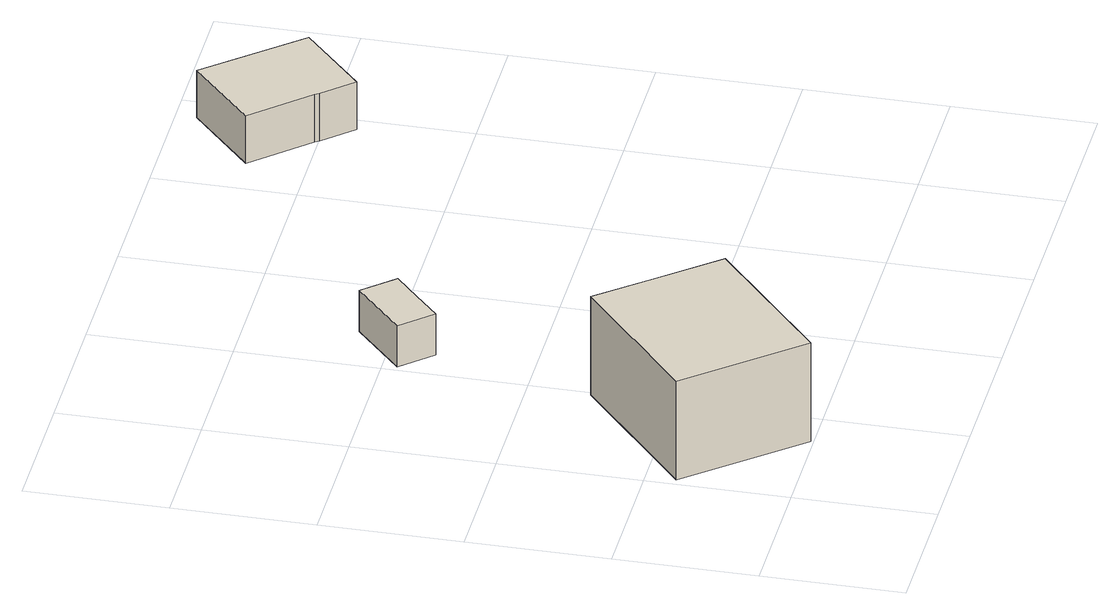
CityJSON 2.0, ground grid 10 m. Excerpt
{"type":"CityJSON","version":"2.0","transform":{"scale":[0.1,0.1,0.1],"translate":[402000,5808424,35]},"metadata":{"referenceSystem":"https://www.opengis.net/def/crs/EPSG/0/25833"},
"CityObjects":{
"building1":{"type":"Building","attributes":{"Gemeindeschluessel":"11000009","BezugspunktDach":"2200","function":"31001_2000","measuredHeight":9.81,"storeysAboveGround":1},"address":[{"country":"Germany","locality":"Berlin","thoroughfareNumber":"4 (4)","thoroughfareName":"Am Pumpwerk"}],"geometry":[{"type":"Solid","lod":"1","boundaries":[[[[0,1,2,3,4]],[[5,6,7,8,9]],[[5,9,4,3]],[[6,5,3,2]],[[7,6,2,1]],[[8,7,1,0]],[[9,8,0,4]]]]}]},
"building2":{"type":"Building","attributes":{"Gemeindeschluessel":"11000009","BezugspunktDach":"2200","function":"31001_2000","measuredHeight":4.21,"storeysAboveGround":1},"address":[{"country":"Germany","locality":"Berlin","thoroughfareNumber":"4 (5)","thoroughfareName":"Am Pumpwerk"}],"geometry":[{"type":"Solid","lod":"1","boundaries":[[[[10,11,12,13,14]],[[15,16,17,18,19]],[[15,19,14,13]],[[16,15,13,12]],[[17,16,12,11]],[[18,17,11,10]],[[19,18,10,14]]]]}]},
"building3":{"type":"Building","attributes":{"Gemeindeschluessel":"11000009","BezugspunktDach":"2200","function":"31001_2000","measuredHeight":4.73,"storeysAboveGround":1},"address":[{"country":"Germany","locality":"Berlin","thoroughfareNumber":"4 (6)","thoroughfareName":"Am Pumpwerk"}],"geometry":[{"type":"Solid","lod":"1","boundaries":[[[[20,21,22,23,24,25]],[[26,27,28,29,30,31]],[[26,31,25,24]],[[27,26,24,23]],[[28,27,23,22]],[[29,28,22,21]],[[30,29,21,20]],[[31,30,20,25]]]]}]}
},
"vertices":[
[72,2,82],[163,80,82],[130,119,82],[98,157,82],[6,79,82],[98,157,5],[130,119,5],[163,80,5],[72,2,5],[6,79,5],
[111,265,46],[130,282,46],[149,299,46],[129,321,46],[91,287,46],[129,321,14],[149,299,14],[130,282,14],[111,265,14],[91,287,14],
[351,399,53],[353,396,53],[372,375,53],[420,418,53],[364,482,53],[315,438,53],[364,482,16],[420,418,16],[372,375,16],[353,396,16],[351,399,16],[315,438,16]
]}
